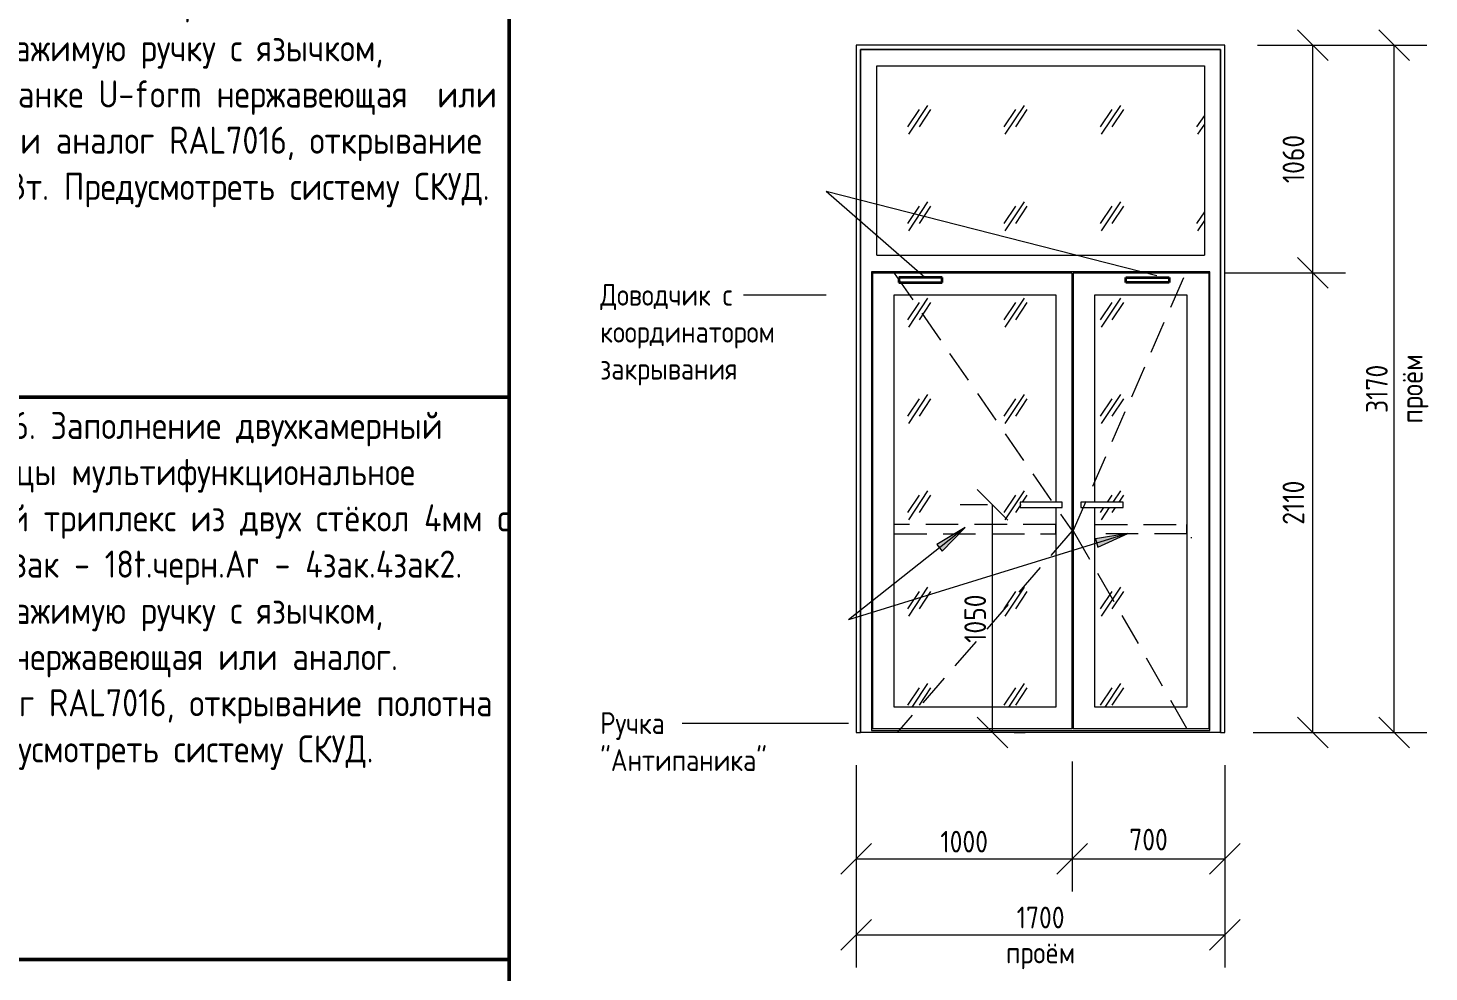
# Model space of a CAD drawing. Header units: millimetres. Extents: x -11345 to 411485, y -9810 to 73012.
# Drawn here: x -2486.9 to -2357.7, y 71152.9 to 71240 of the extents above; entities that cross this region are included whole.
import ezdxf

# ---------------------------------------------------------------- set-up
doc = ezdxf.new("R2010")
doc.units = ezdxf.units.MM
doc.linetypes.add('ADSK_Штриховая_ш3 п1_5', pattern=[4.5, 3, -1.5])
for name, color, linetype, lineweight in [('Аннотация', 7, 'Continuous', 18), ('Графика', 7, 'Continuous', 20), ('Двери', 7, 'Continuous', 9), ('Размеры', 7, 'Continuous', 5)]:
    doc.layers.add(name, color=color, linetype=linetype, lineweight=lineweight)
doc.layers.add('Линии', color=7, linetype='Continuous', lineweight=9, true_color=0x00a600)
doc.styles.add('GOST Common', font='GOST_Common.ttf', dxfattribs={"width": 0.9, "height": 125})
doc.styles.add('GOST Common_3', font='GOST_Common.ttf', dxfattribs={"width": 0.9, "height": 250})
doc.styles.add('GOST Common_5', font='GOST_Common.ttf', dxfattribs={"width": 0.9, "height": 100})
doc.dimstyles.new('ADSK_Основной_2_5_мм', dxfattribs={"dimscale": 304.8, "dimtxt": 251.4287490705518, "dimasz": 0.4639107611548557, "dimexe": 0.4921259842519685, "dimexo": 0.4921259842519685, "dimgap": 0.09842519685039369, "dimtad": 1, "dimrnd": 0.01, "dimdsep": 46, "dimtxsty": 'GOST Common_3', "dimblk1": 'OBLIQUE', "dimblk2": 'OBLIQUE', "dimsah": 1, "dimcen": 0.09, "dimdle": 0.4921259842519685, "dimazin": 2, "dimtfac": 1, "dimtdec": 4, "dimtix": 1, "dimtmove": 0, "dimatfit": 3, "dimfxl": 1, "dimtvp": 1, "dimtolj": 1, "dimtzin": 0, "dimlwd": 20, "dimlwe": 20, "dimarcsym": 2})
doc.dimstyles.new('ADSK_Основной_2_5_мм_Округление_до_10_мм', dxfattribs={"dimscale": 304.8, "dimtxt": 251.4287490705518, "dimasz": 0.4639107611548557, "dimexe": 0.4921259842519685, "dimexo": 0.4921259842519685, "dimgap": 0.09842519685039369, "dimtad": 1, "dimdec": 0, "dimrnd": 10, "dimdsep": 46, "dimtxsty": 'GOST Common_3', "dimblk1": 'OBLIQUE', "dimblk2": 'OBLIQUE', "dimsah": 1, "dimcen": 0.09, "dimdle": 0.4921259842519685, "dimazin": 2, "dimtfac": 1, "dimtdec": 4, "dimtix": 1, "dimtmove": 0, "dimatfit": 3, "dimfxl": 1, "dimtvp": 1, "dimtolj": 1, "dimtzin": 0, "dimlwd": 20, "dimlwe": 20, "dimarcsym": 2})
doc.dimstyles.new('ADSK_Основной_2_5_мм_Округление_до_1_мм_1', dxfattribs={"dimscale": 304.8, "dimtxt": 251.4287490705518, "dimasz": 0.4639107611548557, "dimexe": 0.4921259842519685, "dimexo": 0.4921259842519685, "dimgap": 0.09842519685039369, "dimtad": 1, "dimdec": 0, "dimdsep": 46, "dimtxsty": 'GOST Common_3', "dimblk1": 'OBLIQUE', "dimblk2": 'OBLIQUE', "dimsah": 1, "dimcen": 0.09, "dimdle": 0.4921259842519685, "dimazin": 2, "dimtfac": 1, "dimtdec": 4, "dimtix": 1, "dimtmove": 1, "dimatfit": 3, "dimfxl": 1, "dimtvp": 1, "dimtolj": 1, "dimtzin": 0, "dimlwd": 20, "dimlwe": 20, "dimarcsym": 2})

# ---------------------------------------------------------------- blocks, each defined once
blk = doc.blocks.new('Family - ___-2635776-ДН-1л')
at = {"layer": 'Двери'}
h = blk.add_hatch(dxfattribs=at)
h.set_pattern_fill('FP_1', color=256, style=0, pattern_type=2)
h.set_pattern_definition([(236.31, (266.7, 311.15), (-444.4990793101135, -889.0005005991062), [160.267, -1442.401]), (236.31, (275.59, 284.48), (-444.4990793101135, -889.0005005991062), [96.16, -1506.507]), (236.31, (222.25, 284.48), (-444.4990793101135, -889.0005005991062), [96.16, -1506.507])])
h.paths.add_polyline_path([(187.1555345032883, 3455.441675542782), (187.1555345032883, 4375.969648209164), (22.15553450328679, 4375.969648209164), (22.15553450328679, 4400.969648209176), (187.1555345032883, 4400.969648209176), (187.1555345032883, 5357.441675542869), (-557.8444654967157, 5357.441675542869), (-557.8444654967157, 3455.441675542782), (30.48872431933869, 3455.441675542782)])
h.paths.add_polyline_path([(367.1555345032863, 3455.441675542782), (792.1555345032807, 3455.441675542782), (792.1555345032807, 5357.441675542869), (367.1555345032863, 5357.441675542869), (367.1555345032863, 4400.969648209176), (497.3707072068595, 4400.969648209176), (497.3707072068595, 4375.969648209164), (367.1555345032863, 4375.969648209164), (367.1555345032863, 3880.441675542703)])
h.paths.add_polyline_path([(30.48872431933869, 5539.441675542655), (872.1555345032841, 5539.441675542655), (872.1555345032884, 6413.441675542629), (-637.8444654967191, 6413.441675542629), (-637.8444654967191, 5539.441675542655), (-575.8444654967202, 5539.441675542655)])
for p, q in [((967.1555345032847, 6508.441675542729), (-732.8444654967154, 6508.441675542729)), ((-732.8444654967154, 6508.441675542729), (-732.8444654967154, 3338.441675542861)), ((947.1555345032814, 6488.441675542664), (-712.8444654967161, 6488.441675542664)), ((-712.8444654967161, 6488.441675542664), (-712.8444654967161, 3338.441675542861)), ((-712.8444654967191, 3338.441675542861), (-712.8444654967191, 6488.441675542664)), ((-712.8444654967191, 6488.441675542664), (947.155534503282, 6488.441675542664)), ((947.1555345032814, 3338.441675542861), (947.1555345032814, 6488.441675542664)), ((947.155534503282, 6488.441675542664), (947.155534503282, 3338.441675542861)), ((967.1555345032847, 3338.441675542861), (967.1555345032847, 6508.441675542729)), ((-637.8444654967196, 6413.441675542907), (872.1555345032849, 6413.441675542907)), ((-637.8444654967196, 5539.441675542932), (-637.8444654967196, 6413.441675542907)), ((872.1555345032849, 6413.441675542629), (872.1555345032849, 5539.441675542655)), ((-637.8444654967196, 5539.441675542655), (872.1555345032849, 5539.441675542655)), ((897.1555345032848, 5462.441675542863), (-662.8444654967162, 5462.441675542863)), ((-662.8444654967161, 5462.441675542863), (-662.8444654967161, 3347.441675542876)), ((-657.8444654967162, 5457.441675542638), (-657.8444654967162, 3355.441675542735)), ((262.155534503288, 5457.441675542638), (-657.8444654967162, 5457.441675542638)), ((262.155534503288, 3355.441675542735), (262.155534503288, 5457.441675542638)), ((262.155534503288, 5447.441675542745), (267.1555345032879, 5447.441675542745)), ((262.1555345032857, 5447.441675542745), (267.155534503286, 5447.441675542745)), ((892.1555345032817, 5457.441675542638), (267.1555345032879, 5457.441675542638)), ((267.1555345032879, 5457.441675542638), (267.1555345032879, 3355.441675542735)), ((892.1555345032817, 5457.441675542638), (892.1555345032817, 3355.441675542735)), ((897.1555345032847, 3347.441675542876), (897.1555345032847, 5462.441675542863)), ((-557.8444654967165, 5357.441675542869), (187.1555345032861, 5357.441675542869)), ((-557.8444654967162, 3455.441675542782), (-557.8444654967162, 5357.441675542869)), ((187.1555345032861, 5357.441675542869), (187.1555345032861, 4400.969648209453)), ((367.1555345032861, 5357.441675542869), (792.1555345032817, 5357.441675542869)), ((367.155534503286, 4400.969648209453), (367.155534503286, 5357.441675542869)), ((792.1555345032817, 5357.441675542869), (792.1555345032817, 3455.441675542782)), ((187.1555345032861, 4375.969648209441), (187.1555345032861, 3455.441675542782)), ((367.155534503286, 3455.441675542782), (367.155534503286, 4375.969648209441)), ((187.1555345032861, 3455.441675542782), (-557.8444654967162, 3455.441675542782)), ((792.1555345032817, 3455.441675542782), (367.155534503286, 3455.441675542782)), ((267.1555345032879, 3365.441675542906), (262.155534503288, 3365.441675542906)), ((267.155534503286, 3365.441675542906), (262.1555345032857, 3365.441675542906)), ((-732.8444654967154, 3338.441675542861), (-712.8444654967191, 3338.441675542861)), ((947.1555345032782, 3338.441675542861), (-712.8444654967161, 3338.441675542861)), ((-662.844465496716, 3347.441675542876), (897.1555345032846, 3347.441675542876)), ((262.155534503288, 3355.441675542735), (-657.8444654967162, 3355.441675542735)), ((892.1555345032817, 3355.441675542735), (267.1555345032879, 3355.441675542735)), ((947.155534503282, 3338.441675542861), (967.1555345032847, 3338.441675542861))]:
    blk.add_line(p, q, dxfattribs=at)
blk = doc.blocks.new('_Oblique')
at = {"color": 0, "linetype": 'ByBlock', "lineweight": -2}
blk.add_line((-0.5, -0.5), (0.5, 0.5), dxfattribs=at)
blk = doc.blocks.new('*D537')
at = {"layer": 'Defpoints', "color": 0, "transparency": 16777216}
for p in [(-2379.507083931494, 71217.39235903716), (-2368.401927026517, 71217.39235903716), (-2376.907083931495, 71174.99235903715)]:
    blk.add_point(p, dxfattribs=at)
at = {"layer": 'Размеры', "color": 0, "transparency": 16777216}
for p, q in [((-2376.507083931494, 71217.39235903716), (-2365.401927026517, 71217.39235903716)), ((-2368.401927026517, 71174.98251651746), (-2368.401927026517, 71217.40220155685)), ((-2373.907083931495, 71174.99235903715), (-2365.401927026517, 71174.99235903715))]:
    blk.add_line(p, q, dxfattribs=at)
at = {"layer": 'Размеры', "color": 0, "transparency": 16777216, "xscale": 2.828, "yscale": 2.828, "zscale": 2.828}
for p, rotation in [((-2368.401927026517, 71217.39235903716), 90), ((-2368.401927026517, 71174.99235903715), 270)]:
    blk.add_blockref('_Oblique', p, dxfattribs=dict(at, rotation=rotation))
at = {"layer": 'Размеры', "color": 0, "transparency": 16777216, "insert": (-2370.189512292526, 71196.19235903714), "char_height": 2, "width": 6.443394382960581, "attachment_point": 5, "rotation": 90, "style": 'GOST Common_5'}
blk.add_mtext('\\A1;2110\u200e', dxfattribs=at)
blk = doc.blocks.new('*D538')
at = {"layer": 'Defpoints', "color": 0, "transparency": 16777216}
for p in [(-2376.507083931494, 71238.39235903714), (-2368.401927026517, 71238.39235903714), (-2379.507083931494, 71217.39235903716)]:
    blk.add_point(p, dxfattribs=at)
at = {"layer": 'Размеры', "color": 0, "transparency": 16777216}
for p, q in [((-2373.507083931494, 71238.39235903714), (-2365.401927026517, 71238.39235903714)), ((-2368.401927026517, 71217.38251651746), (-2368.401927026517, 71238.40220155683)), ((-2376.507083931494, 71217.39235903716), (-2365.401927026517, 71217.39235903716))]:
    blk.add_line(p, q, dxfattribs=at)
at = {"layer": 'Размеры', "color": 0, "transparency": 16777216, "xscale": 2.828, "yscale": 2.828, "zscale": 2.828}
for p, rotation in [((-2368.401927026517, 71238.39235903714), 90), ((-2368.401927026517, 71217.39235903716), 270)]:
    blk.add_blockref('_Oblique', p, dxfattribs=dict(at, rotation=rotation))
at = {"layer": 'Размеры', "color": 0, "transparency": 16777216, "insert": (-2370.189512292526, 71227.89235903713), "char_height": 2, "width": 7.005912940203172, "attachment_point": 5, "rotation": 90, "style": 'GOST Common_5'}
blk.add_mtext('\\A1;1060\u200e', dxfattribs=at)
blk = doc.blocks.new('*D539')
at = {"layer": 'Defpoints', "color": 0, "transparency": 16777216}
for p in [(-2376.507083931494, 71238.39235903714), (-2360.902807395127, 71238.39235903714), (-2376.907083931495, 71174.99235903715)]:
    blk.add_point(p, dxfattribs=at)
at = {"layer": 'Размеры', "color": 0, "transparency": 16777216}
for p, q in [((-2373.507083931494, 71238.39235903714), (-2357.902807395127, 71238.39235903714)), ((-2360.902807395127, 71174.98251651746), (-2360.902807395127, 71238.40220155683)), ((-2373.907083931495, 71174.99235903715), (-2357.902807395127, 71174.99235903715))]:
    blk.add_line(p, q, dxfattribs=at)
at = {"layer": 'Размеры', "color": 0, "transparency": 16777216, "xscale": 2.828, "yscale": 2.828, "zscale": 2.828}
for p, rotation in [((-2360.902807395127, 71238.39235903714), 90), ((-2360.902807395127, 71174.99235903715), 270)]:
    blk.add_blockref('_Oblique', p, dxfattribs=dict(at, rotation=rotation))
at = {"layer": 'Размеры', "color": 0, "transparency": 16777216, "char_height": 2, "width": 9.716229625099288, "attachment_point": 5, "rotation": 90, "style": 'GOST Common_5'}
for s, insert in [('\\A1;проём', (-2359.002807395106, 71206.69235903713)), ('\\A1;3170', (-2362.502807395106, 71206.69235903713))]:
    blk.add_mtext(s, dxfattribs=dict(at, insert=insert))
blk = doc.blocks.new('*D540')
at = {"layer": 'Defpoints', "color": 0, "transparency": 16777216}
for p in [(-2410.507083931494, 71174.99235903712), (-2376.507083931494, 71174.99235903712), (-2376.507083931494, 71156.32780228235)]:
    blk.add_point(p, dxfattribs=at)
at = {"layer": 'Размеры', "color": 0, "transparency": 16777216}
for p, q in [((-2410.507083931494, 71171.99235903712), (-2410.507083931494, 71153.32780228235)), ((-2376.507083931494, 71171.99235903712), (-2376.507083931494, 71153.32780228235)), ((-2410.516926451179, 71156.32780228235), (-2376.497241411808, 71156.32780228235))]:
    blk.add_line(p, q, dxfattribs=at)
at = {"layer": 'Размеры', "color": 0, "transparency": 16777216, "xscale": 2.828, "yscale": 2.828, "zscale": 2.828, "rotation": 180}
blk.add_blockref('_Oblique', (-2410.507083931494, 71156.32780228235), dxfattribs=at)
at = {"layer": 'Размеры', "color": 0, "transparency": 16777216, "xscale": 2.828, "yscale": 2.828, "zscale": 2.828}
blk.add_blockref('_Oblique', (-2376.507083931494, 71156.32780228235), dxfattribs=at)
at = {"layer": 'Размеры', "color": 0, "transparency": 16777216, "char_height": 2, "width": 9.716229625099288, "attachment_point": 5, "style": 'GOST Common_5'}
for s, insert in [('\\A1;1700', (-2393.507083931494, 71157.92780228236)), ('\\A1;проём', (-2393.507083931494, 71154.42780228234))]:
    blk.add_mtext(s, dxfattribs=dict(at, insert=insert))
blk = doc.blocks.new('*D541')
at = {"layer": 'Defpoints', "color": 0, "transparency": 16777216}
for p in [(-2410.507083931494, 71174.99235903712), (-2390.607083931494, 71175.33235903711), (-2390.607083931494, 71163.32780228235)]:
    blk.add_point(p, dxfattribs=at)
at = {"layer": 'Размеры', "color": 0, "transparency": 16777216}
for p, q in [((-2410.507083931494, 71171.99235903712), (-2410.507083931494, 71160.32780228235)), ((-2390.607083931494, 71172.33235903711), (-2390.607083931494, 71160.32780228235)), ((-2410.516926451179, 71163.32780228235), (-2390.597241411809, 71163.32780228235))]:
    blk.add_line(p, q, dxfattribs=at)
at = {"layer": 'Размеры', "color": 0, "transparency": 16777216, "xscale": 2.828, "yscale": 2.828, "zscale": 2.828, "rotation": 180}
blk.add_blockref('_Oblique', (-2410.507083931494, 71163.32780228235), dxfattribs=at)
at = {"layer": 'Размеры', "color": 0, "transparency": 16777216, "xscale": 2.828, "yscale": 2.828, "zscale": 2.828}
blk.add_blockref('_Oblique', (-2390.607083931494, 71163.32780228235), dxfattribs=at)
at = {"layer": 'Размеры', "color": 0, "transparency": 16777216, "insert": (-2400.557083931494, 71164.92780228236), "char_height": 2, "width": 7.005912940203172, "attachment_point": 5, "style": 'GOST Common_5'}
blk.add_mtext('\\A1;1000', dxfattribs=at)
blk = doc.blocks.new('*D542')
at = {"layer": 'Defpoints', "color": 0, "transparency": 16777216}
for p in [(-2390.607083931494, 71175.33235903711), (-2376.507083931494, 71174.99235903712), (-2376.507083931494, 71163.32780228235)]:
    blk.add_point(p, dxfattribs=at)
at = {"layer": 'Размеры', "color": 0, "transparency": 16777216}
for p, q in [((-2390.607083931494, 71172.33235903711), (-2390.607083931494, 71160.32780228235)), ((-2376.507083931494, 71171.99235903712), (-2376.507083931494, 71160.32780228235)), ((-2390.616926451179, 71163.32780228235), (-2376.497241411808, 71163.32780228235))]:
    blk.add_line(p, q, dxfattribs=at)
at = {"layer": 'Размеры', "color": 0, "transparency": 16777216, "xscale": 2.828, "yscale": 2.828, "zscale": 2.828, "rotation": 180}
blk.add_blockref('_Oblique', (-2390.607083931494, 71163.32780228235), dxfattribs=at)
at = {"layer": 'Размеры', "color": 0, "transparency": 16777216, "xscale": 2.828, "yscale": 2.828, "zscale": 2.828}
blk.add_blockref('_Oblique', (-2376.507083931494, 71163.32780228235), dxfattribs=at)
at = {"layer": 'Размеры', "color": 0, "transparency": 16777216, "insert": (-2383.557083931494, 71165.11538754839), "char_height": 2, "width": 5.676323623084321, "attachment_point": 5, "style": 'GOST Common_5'}
blk.add_mtext('\\A1;700\u200e', dxfattribs=at)
blk = doc.blocks.new('*D548')
at = {"layer": 'Defpoints', "color": 0, "transparency": 16777216}
for p in [(-2397.939798129684, 71195.99291849048), (-2395.407083931494, 71195.99291849048), (-2398.939647118254, 71174.99235903715)]:
    blk.add_point(p, dxfattribs=at)
at = {"layer": 'Размеры', "color": 0, "transparency": 16777216}
for p, q in [((-2398.407083931494, 71195.99291849048), (-2400.939798129684, 71195.99291849048)), ((-2397.939798129684, 71174.98251651746), (-2397.939798129684, 71196.00276101017)), ((-2395.939647118254, 71174.99235903715), (-2394.939798129684, 71174.99235903715))]:
    blk.add_line(p, q, dxfattribs=at)
at = {"layer": 'Размеры', "color": 0, "transparency": 16777216, "xscale": 2.828, "yscale": 2.828, "zscale": 2.828}
for p, rotation in [((-2397.939798129684, 71195.99291849048), 90), ((-2397.939798129684, 71174.99235903715), 270)]:
    blk.add_blockref('_Oblique', p, dxfattribs=dict(at, rotation=rotation))
at = {"layer": 'Размеры', "color": 0, "transparency": 16777216, "insert": (-2399.539798129663, 71185.4926387638), "char_height": 2, "width": 7.005912940203172, "attachment_point": 5, "rotation": 90, "style": 'GOST Common_5'}
blk.add_mtext('\\A1;1050', dxfattribs=at)

msp = doc.modelspace()

# ---------------------------------------------------------------- hatches: boundary and pattern name
at = {"layer": 'Аннотация', "lineweight": 9}
for points in [[(-2400.473406763735, 71193.89869298012), (-2403.070666879581, 71192.3462010118), (-2402.580352898448, 71191.72688050974)], [(-2385.467080405409, 71193.35932360006), (-2388.449814942579, 71192.8501221646), (-2388.216389698539, 71192.09548427806)]]:
    msp.add_hatch(color=256, dxfattribs=at).paths.add_polyline_path(points)

# ---------------------------------------------------------------- linework, layer by layer
for p, q in [((-2382.802705317928, 71217.11106169235), (-2413.273205691256, 71224.90244784567)), ((-2404.18861011723, 71216.96238849673), (-2413.273205691256, 71224.90244784567)), ((-2414.857785725677, 71215.32420372833), (-2420.910683232915, 71215.32420372833)), ((-2413.273205691256, 71215.32420372833), (-2414.857785725677, 71215.32420372833)), ((-2413.273205691256, 71215.32420372833), (-2414.857785725677, 71215.32420372833)), ((-2400.473406763735, 71193.89869298012), (-2411.214283790971, 71185.39517637019)), ((-2400.473406763735, 71193.89869298012), (-2403.070666879581, 71192.3462010118)), ((-2402.580352898448, 71191.72688050974), (-2400.473406763735, 71193.89869298012)), ((-2385.467080405409, 71193.35932360006), (-2411.214283790971, 71185.39517637019)), ((-2403.070666879581, 71192.3462010118), (-2402.580352898448, 71191.72688050974)), ((-2385.467080405409, 71193.35932360006), (-2388.449814942579, 71192.8501221646)), ((-2388.449814942579, 71192.8501221646), (-2388.216389698539, 71192.09548427806)), ((-2388.216389698539, 71192.09548427806), (-2385.467080405409, 71193.35932360006)), ((-2416.243998987999, 71175.81693225286), (-2426.566151982915, 71175.81693225286)), ((-2411.214283790971, 71175.81693225286), (-2416.243998987999, 71175.81693225286)), ((-2411.214283790971, 71175.81693225286), (-2416.243998987999, 71175.81693225286))]:
    msp.add_line(p, q, dxfattribs=at)
at = {"layer": 'Линии', "color": 7, "lineweight": 50}
for p, q in [((-2442.529988781353, 71257.82248379086), (-2442.529988781353, 71205.93443313244)), ((-2442.529988781353, 71205.93443313244), (-2616.09665544802, 71205.93443313244)), ((-2442.529988781353, 71205.93443313244), (-2442.529988781353, 71154.04638247403)), ((-2442.529988781353, 71154.04638247403), (-2616.09665544802, 71154.04638247403)), ((-2442.529988781353, 71154.04638247403), (-2442.529988781353, 71102.1583318156))]:
    msp.add_line(p, q, dxfattribs=at)
at = {"layer": 'Линии', "color": 7, "linetype": 'ADSK_Штриховая_ш3 п1_5'}
for p, q in [((-2407.007083931494, 71217.37235903712), (-2390.607083931494, 71193.59987282274)), ((-2390.507083931494, 71193.59525452262), (-2380.207083931493, 71217.17235903713)), ((-2395.407083931493, 71195.99291849045), (-2395.307083931494, 71195.99291849045)), ((-2392.107083931494, 71194.17676605721), (-2407.007083931494, 71194.17676605721)), ((-2390.607083931494, 71193.59987282274), (-2406.740210204278, 71174.99235903712)), ((-2392.107083931494, 71193.32407690732), (-2392.107083931494, 71194.17676605721)), ((-2390.507083931494, 71193.59525452262), (-2380.007083931494, 71175.33235903711)), ((-2388.507083931494, 71193.32407690732), (-2388.507083931494, 71194.17676605721)), ((-2388.507083931494, 71194.17676605721), (-2380.007083931494, 71194.17676605721)), ((-2380.007083931494, 71193.32407690732), (-2380.007083931494, 71194.17676605721)), ((-2407.007083931494, 71193.32407690732), (-2392.107083931494, 71193.32407690732)), ((-2380.007083931494, 71193.32407690732), (-2388.507083931494, 71193.32407690732)), ((-2407.007083931494, 71183.74583278998), (-2407.007083931494, 71184.59852193987))]:
    msp.add_line(p, q, dxfattribs=at)
at = {"layer": 'Линии', "color": 7, "lineweight": 35}
for p, q in [((-2406.57950038809, 71216.96199508588), (-2406.57950038809, 71216.50034092033)), ((-2402.57950038809, 71216.96199508588), (-2406.57950038809, 71216.96199508588)), ((-2402.57950038809, 71216.50034092033), (-2402.57950038809, 71216.96199508588)), ((-2385.637659709033, 71216.50034092033), (-2385.637659709033, 71216.96199508588)), ((-2385.637659709033, 71216.96199508588), (-2381.637659709033, 71216.96199508588)), ((-2381.637659709033, 71216.96199508588), (-2381.637659709033, 71216.50034092033)), ((-2406.57950038809, 71216.50034092033), (-2402.57950038809, 71216.50034092033)), ((-2381.637659709033, 71216.50034092033), (-2385.637659709033, 71216.50034092033))]:
    msp.add_line(p, q, dxfattribs=at)
at = {"layer": 'Линии', "color": 7}
for p, q in [((-2379.907083931493, 71217.39235903713), (-2379.507083931494, 71217.39235903713)), ((-2391.507083931494, 71196.24291849045), (-2395.407083931493, 71196.24291849045)), ((-2395.407083931493, 71196.24291849045), (-2395.407083931493, 71195.74291849045)), ((-2391.507083931494, 71195.74291849045), (-2391.507083931494, 71196.24291849045)), ((-2389.802780477422, 71196.24291849045), (-2389.802780477422, 71195.74291849045)), ((-2385.902780477422, 71196.24291849045), (-2389.802780477422, 71196.24291849045)), ((-2385.902780477422, 71195.74291849045), (-2385.902780477422, 71196.24291849045)), ((-2395.407083931493, 71195.74291849045), (-2391.507083931494, 71195.74291849045)), ((-2389.802780477422, 71195.74291849045), (-2385.902780477422, 71195.74291849045)), ((-2379.648741949617, 71192.99235903712), (-2379.548741949617, 71192.99235903712))]:
    msp.add_line(p, q, dxfattribs=at)

# ---------------------------------------------------------------- block references
at = {"layer": 'Двери', "xscale": 0.02, "yscale": 0.02, "zscale": 0.02}
msp.add_blockref('Family - ___-2635776-ДН-1л', (-2395.85019462156, 71108.22352552626), dxfattribs=at)

# ---------------------------------------------------------------- texts
at = {"layer": 'Аннотация', "lineweight": 9, "char_height": 2, "attachment_point": 1, "line_spacing_factor": 1.022765581104984, "style": 'GOST Common'}
for s, insert, width in [('\\pxt1.8,3.6,5.4,7.2,9,10.8,12.6,14.4,16.2,18,19.8,21.6,23.4,25.2,27,28.8,30.6,32.4,34.2,36,37.8,39.6,41.4,43.2,45,46.8,48.6,50.4,52.2,54,55.8,57.6;{Доводчик с координатором закрывания}', (-2434.126620732915, 71216.36543637625), 19.287), ('\\pxt1.8,3.6,5.4,7.2,9,10.8,12.6,14.4,16.2,18,19.8,21.6,23.4,25.2,27,28.8,30.6,32.4,34.2,36,37.8,39.6,41.4,43.2,45,46.8,48.6,50.4,52.2,54,55.8,57.6;{Ручка "Антипаника"}', (-2434.126620732915, 71176.85816490077), 17.865)]:
    msp.add_mtext(s, dxfattribs=dict(at, insert=insert, width=width))
at = {"layer": 'Графика', "char_height": 2.5, "width": 172.8166666666665, "attachment_point": 1, "line_spacing_factor": 1.022761013168346, "style": 'GOST Common_5'}
for s, insert in [('Дверь полуторная остеклённая из алюминиевого профиля, с порошковой окраской RAL 7016. Заполнение -двухкамерный стеклопакет, толщина 32 мм. Остекление - класс защиты СМ4, Остекление - со стороны улицы мультифункциональное закалённое стекло 6мм, терморамка черного цвета 18мм, заполненная аргоном и безопасный триплекс из двух стёкол 4мм с двумя плёнками внутри по 0,76мм. Применить следующий тип (формула) стеклопакета: 6is.зак - 18t.черн.Ar - 4зак.4зак2. Дверь с порогом накладного типа, высотой не более 14 мм. Петли накладные. Замок под нажимую ручку с язычком, выдерживающий 100000 циклов открывания. Ручка с двух сторон - нажимная на единой планке U-form нержавеющая  или аналог. Доводчик типа DL 77/Dorma TS 68, выдерживающий 100000 циклов открывания или аналог RAL7016, открывание полотна на180 градусов. Коэффициент сопротивления теплопередаче - не менее 0,971 м2С/Вт. Предусмотреть систему СКУД.', (-2615.34665544802, 71256.4530503292)), ('Дверь однопольная остеклённая из алюминиевого профиля, с порошковой окраской RAL 7016. Заполнение двухкамерный стеклопакет, толщина 32 мм. Остекление - класс защиты СМ4, Остекление - со стороны улицы мультифункциональное закалённое стекло 6мм, терморамка черного цвета 18мм, заполненная аргоном и безопасный триплекс из двух стёкол 4мм с двумя плёнками внутри по 0,76мм. Применить следующий тип (формула) стеклопакета: 6is.зак - 18t.черн.Ar - 4зак.4зак2. Дверь с порогом накладного типа, высотой не более 14 мм. Петли накладные. Замок под нажимую ручку с язычком, выдерживающий 100000 циклов открывания. Ручки - нажимная на единой планке U-form нержавеющая или аналог. Доводчик типа DL 77/Dorma TS 68, выдерживающий 100000 циклов открывания или аналог RAL7016, открывание полотна на 180 градусов. Коэффициент сопротивления теплопередаче - не менее 0,971 м2С/Вт. Предусмотреть систему СКУД.', (-2615.34665544802, 71204.56499967078))]:
    msp.add_mtext(s, dxfattribs=dict(at, insert=insert))

# ---------------------------------------------------------------- dimensions: what is measured, and where the dimension line sits
at = {"layer": 'Размеры'}
for base, p1, p2, text, override, picture, middle in [((-2368.401927026517, 71238.39235903714), (-2379.507083931494, 71217.39235903713), (-2376.507083931494, 71238.39235903711), '1060\u200e', {"dimscale": 0, "dimtxt": 600, "dimasz": 141.4, "dimexe": 150, "dimexo": 150, "dimgap": 30, "dimpost": '<>', "dimtxsty": 'GOST Common_5', "dimcen": 27.432, "dimfxl": 1060.660171779692, "dimlwd": 65535, "dimlwe": 65535}, '*D538', (-2370.189512292526, 71227.89235903713)), ((-2360.902807395127, 71238.39235903714), (-2376.907083931494, 71174.99235903712), (-2376.507083931494, 71238.39235903711), '<>\\Xпроём', {"dimscale": 0, "dimtxt": 600, "dimasz": 141.4, "dimexe": 150, "dimexo": 150, "dimgap": 30, "dimlfac": 50, "dimpost": '<>', "dimtxsty": 'GOST Common_5', "dimcen": 27.432, "dimfxl": 3170.063090854686, "dimlwd": 65535, "dimlwe": 65535}, '*D539', (-2360.902807395106, 71206.69235903713)), ((-2368.401927026517, 71217.39235903716), (-2376.907083931494, 71174.99235903712), (-2379.507083931494, 71217.39235903713), '2110\u200e', {"dimscale": 0, "dimtxt": 600, "dimasz": 141.4, "dimexe": 150, "dimexo": 150, "dimgap": 30, "dimpost": '<>', "dimtxsty": 'GOST Common_5', "dimcen": 27.432, "dimfxl": 2123.982109152522, "dimlwd": 65535, "dimlwe": 65535}, '*D537', (-2370.189512292526, 71196.19235903714))]:
    dim = msp.add_linear_dim(base=base, p1=p1, p2=p2, angle=90, text=text, dimstyle='ADSK_Основной_2_5_мм', override=override, dxfattribs=at)
    dim.commit()
    dim.dimension.update_dxf_attribs({"geometry": picture, "text_midpoint": middle})
dim = msp.add_linear_dim(base=(-2397.939798129684, 71195.99291849048), p1=(-2398.939647118253, 71174.99235903712), p2=(-2395.407083931493, 71195.99291849045), angle=90, dimstyle='ADSK_Основной_2_5_мм_Округление_до_1_мм_1', override={"dimscale": 0, "dimtxt": 600, "dimasz": 141.4, "dimexe": 150, "dimexo": 150, "dimgap": 30, "dimlfac": 50, "dimpost": '<>', "dimtxsty": 'GOST Common_5', "dimcen": 27.432, "dimfxl": 1064.779906860158, "dimlwd": 65535, "dimlwe": 65535}, dxfattribs=at)
dim.commit()
dim.dimension.update_dxf_attribs({"geometry": '*D548', "text_midpoint": (-2399.539798129663, 71185.4926387638)})
dim = msp.add_linear_dim(base=(-2390.607083931494, 71163.32780228235), p1=(-2410.507083931494, 71174.99235903712), p2=(-2390.607083931494, 71175.33235903711), dimstyle='ADSK_Основной_2_5_мм_Округление_до_10_мм', override={"dimscale": 0, "dimtxt": 600, "dimasz": 141.4, "dimexe": 150, "dimexo": 150, "dimgap": 30, "dimlfac": 50, "dimpost": '<>', "dimtxsty": 'GOST Common_5', "dimcen": 27.432, "dimfxl": 995.1452155338944, "dimlwd": 65535, "dimlwe": 65535}, dxfattribs=at)
dim.commit()
dim.dimension.update_dxf_attribs({"geometry": '*D541', "text_midpoint": (-2400.557083931494, 71164.92780228236)})
for base, p1, text, dimstyle, override, picture, middle in [((-2376.507083931494, 71156.32780228235), (-2410.507083931494, 71174.99235903712), '<>\\Xпроём', 'ADSK_Основной_2_5_мм', {"dimscale": 0, "dimtxt": 600, "dimasz": 141.4, "dimexe": 150, "dimexo": 150, "dimgap": 30, "dimlfac": 50, "dimpost": '<>', "dimtxsty": 'GOST Common_5', "dimcen": 27.432, "dimfxl": 1700, "dimlwd": 65535, "dimlwe": 65535}, '*D540', (-2393.507083931494, 71156.32780228235)), ((-2376.507083931494, 71163.32780228235), (-2390.607083931494, 71175.33235903711), '700\u200e', 'ADSK_Основной_2_5_мм_Округление_до_10_мм', {"dimscale": 0, "dimtxt": 600, "dimasz": 141.4, "dimexe": 150, "dimexo": 150, "dimgap": 30, "dimpost": '<>', "dimtxsty": 'GOST Common_5', "dimcen": 27.432, "dimfxl": 705.2049347530063, "dimlwd": 65535, "dimlwe": 65535}, '*D542', (-2383.557083931494, 71165.11538754839))]:
    dim = msp.add_linear_dim(base=base, p1=p1, p2=(-2376.507083931494, 71174.99235903712), text=text, dimstyle=dimstyle, override=override, dxfattribs=at)
    dim.commit()
    dim.dimension.update_dxf_attribs({"geometry": picture, "text_midpoint": middle})

doc.saveas('drawing.dxf')
